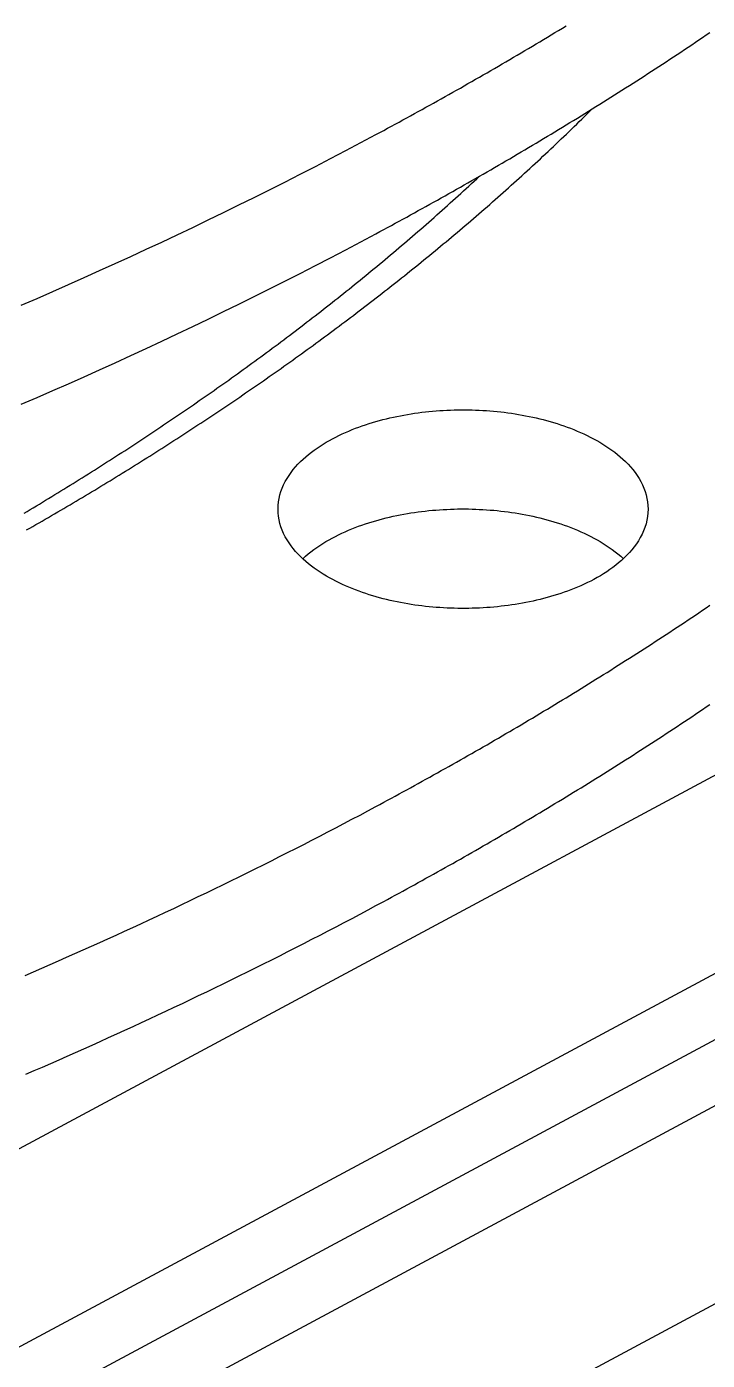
# Model space of a CAD drawing. Header units: millimetres. Extents: x 0 to 841, y 0 to 594.
# Drawn here: x 426.92 to 449.72, y 227.68 to 272.37 of the extents above; entities that cross this region are included whole.
import ezdxf

# ---------------------------------------------------------------- set-up
doc = ezdxf.new("R2010")
doc.units = ezdxf.units.MM
doc.layers.add('FINA', color=7, linetype='CONTINUOUS', lineweight=25)

msp = doc.modelspace()

# ---------------------------------------------------------------- linework, layer by layer
at = {"layer": 'FINA'}
for points in [[(392.051, 216.186), (497.574, 272.84)], [(438.625, 268.752), (438.754, 268.821), (438.884, 268.891), (439.013, 268.961), (439.142, 269.03), (439.271, 269.101), (439.4, 269.171), (439.529, 269.241), (439.657, 269.311), (439.786, 269.382), (439.915, 269.453), (440.043, 269.524), (440.172, 269.595), (440.3, 269.666), (440.428, 269.737), (440.557, 269.809), (440.685, 269.88), (440.813, 269.952), (440.941, 270.024), (441.069, 270.096), (441.197, 270.168), (441.325, 270.24), (441.452, 270.312), (441.58, 270.385), (441.707, 270.458), (441.835, 270.53), (441.962, 270.603), (442.09, 270.676), (442.217, 270.75), (442.344, 270.823), (442.471, 270.897), (442.598, 270.97), (442.725, 271.044), (442.852, 271.118), (442.978, 271.192), (443.105, 271.266), (443.232, 271.341), (443.358, 271.415), (443.485, 271.49), (443.611, 271.565), (443.737, 271.64), (443.863, 271.715), (443.989, 271.79), (444.115, 271.865), (444.241, 271.941), (444.367, 272.017), (444.493, 272.092), (444.618, 272.168), (444.744, 272.244), (444.869, 272.321), (444.995, 272.397)], [(438.625, 265.43), (438.754, 265.499), (438.884, 265.569), (439.013, 265.639), (439.142, 265.708), (439.271, 265.778), (439.4, 265.849), (439.529, 265.919), (439.657, 265.989), (439.786, 266.06), (439.915, 266.131), (440.043, 266.202), (440.172, 266.273), (440.3, 266.344), (440.428, 266.415), (440.557, 266.487), (440.685, 266.558), (440.813, 266.63), (440.941, 266.702), (441.069, 266.774), (441.197, 266.846), (441.325, 266.918), (441.452, 266.99), (441.58, 267.063), (441.707, 267.136), (441.835, 267.208), (441.962, 267.281), (442.09, 267.354), (442.217, 267.428), (442.344, 267.501), (442.471, 267.575), (442.598, 267.648), (442.725, 267.722), (442.852, 267.796), (442.978, 267.87), (443.105, 267.944), (443.232, 268.019), (443.358, 268.093), (443.485, 268.168), (443.611, 268.243), (443.737, 268.318), (443.863, 268.393), (443.989, 268.468), (444.115, 268.543), (444.241, 268.619), (444.367, 268.695), (444.493, 268.77), (444.618, 268.846), (444.744, 268.922), (444.869, 268.999), (444.995, 269.075), (445.12, 269.152), (445.245, 269.228), (445.37, 269.305), (445.495, 269.382), (445.62, 269.459), (445.745, 269.536), (445.87, 269.614), (445.994, 269.691), (446.119, 269.769), (446.243, 269.847), (446.368, 269.925), (446.492, 270.003), (446.616, 270.082), (446.74, 270.16), (446.864, 270.239), (446.988, 270.317), (447.112, 270.396), (447.235, 270.475), (447.359, 270.555), (447.482, 270.634), (447.606, 270.713), (447.729, 270.793), (447.852, 270.873), (447.975, 270.953), (448.098, 271.033), (448.221, 271.113), (448.344, 271.194), (448.467, 271.274), (448.59, 271.355), (448.712, 271.436), (448.834, 271.517), (448.957, 271.598), (449.079, 271.679), (449.201, 271.761), (449.323, 271.843), (449.445, 271.924), (449.567, 272.006), (449.688, 272.089), (449.81, 272.171)], [(398.238, 212.864), (503.762, 269.518)], [(426.922, 255.502), (427.026, 255.562), (427.131, 255.621), (427.235, 255.681), (427.339, 255.741), (427.443, 255.802), (427.547, 255.862), (427.651, 255.922), (427.755, 255.983), (427.859, 256.043), (427.963, 256.104), (428.066, 256.165), (428.17, 256.226), (428.274, 256.287), (428.377, 256.348), (428.481, 256.409), (428.584, 256.471), (428.687, 256.532), (428.791, 256.594), (428.894, 256.656), (428.997, 256.717), (429.1, 256.779), (429.203, 256.841), (429.306, 256.904), (429.409, 256.966), (429.511, 257.028), (429.614, 257.091), (429.717, 257.153), (429.819, 257.216), (429.922, 257.279), (430.024, 257.342), (430.127, 257.405), (430.229, 257.468), (430.331, 257.532), (430.433, 257.595), (430.535, 257.659), (430.637, 257.722), (430.739, 257.786), (430.841, 257.85), (430.943, 257.914), (431.045, 257.978), (431.146, 258.042), (431.248, 258.107), (431.349, 258.171), (431.451, 258.236), (431.552, 258.301), (431.653, 258.365), (431.754, 258.43), (431.856, 258.495), (431.957, 258.561), (432.058, 258.626), (432.158, 258.691), (432.259, 258.757), (432.36, 258.822), (432.461, 258.888), (432.561, 258.954), (432.662, 259.02), (432.762, 259.086), (432.862, 259.153), (432.963, 259.219), (433.063, 259.285), (433.163, 259.352), (433.263, 259.419), (433.363, 259.486), (433.463, 259.553), (433.563, 259.62), (433.662, 259.687), (433.762, 259.754), (433.861, 259.822), (433.961, 259.889), (434.06, 259.957), (434.16, 260.025), (434.259, 260.093), (434.358, 260.161), (434.457, 260.229), (434.556, 260.297), (434.655, 260.366), (434.753, 260.434), (434.852, 260.503), (434.951, 260.572), (435.049, 260.641), (435.148, 260.71), (435.246, 260.779), (435.344, 260.848), (435.443, 260.918), (435.541, 260.987), (435.639, 261.057), (435.737, 261.127), (435.834, 261.197), (435.932, 261.267), (436.03, 261.337), (436.127, 261.407), (436.225, 261.477), (436.322, 261.548), (436.419, 261.619), (436.517, 261.689), (436.614, 261.76), (436.711, 261.831), (436.808, 261.903), (436.904, 261.974), (437.001, 262.045), (437.098, 262.117), (437.194, 262.189), (437.291, 262.26), (437.387, 262.332), (437.483, 262.405), (437.579, 262.477), (437.675, 262.549), (437.771, 262.622), (437.867, 262.694), (437.963, 262.767), (438.059, 262.84), (438.154, 262.913), (438.25, 262.986), (438.345, 263.059), (438.44, 263.132), (438.535, 263.206), (438.63, 263.279), (438.725, 263.353), (438.82, 263.427), (438.915, 263.501), (439.01, 263.575), (439.104, 263.65), (439.199, 263.724), (439.293, 263.799), (439.387, 263.873), (439.481, 263.948), (439.575, 264.023), (439.669, 264.098), (439.763, 264.173), (439.857, 264.249), (439.95, 264.324), (440.044, 264.4), (440.137, 264.476), (440.23, 264.551), (440.324, 264.627), (440.417, 264.704), (440.51, 264.78), (440.602, 264.856), (440.695, 264.933), (440.788, 265.01), (440.88, 265.086), (440.973, 265.163), (441.065, 265.24), (441.157, 265.318), (441.249, 265.395), (441.341, 265.473), (441.433, 265.55), (441.525, 265.628), (441.616, 265.706), (441.708, 265.784), (441.799, 265.862), (441.89, 265.94), (441.981, 266.019), (442.072, 266.097), (442.163, 266.176), (442.254, 266.255), (442.344, 266.334), (442.435, 266.413), (442.525, 266.493), (442.616, 266.572), (442.706, 266.652), (442.796, 266.731), (442.886, 266.811), (442.975, 266.891), (443.065, 266.971), (443.155, 267.052), (443.244, 267.132), (443.333, 267.213), (443.422, 267.293), (443.511, 267.374), (443.6, 267.455), (443.689, 267.536), (443.778, 267.617), (443.866, 267.699), (443.954, 267.78), (444.043, 267.862), (444.131, 267.944), (444.219, 268.026), (444.307, 268.108), (444.394, 268.19), (444.482, 268.273), (444.569, 268.355), (444.657, 268.438), (444.744, 268.521), (444.831, 268.604), (444.918, 268.687), (445.004, 268.77), (445.091, 268.853), (445.177, 268.937), (445.264, 269.021), (445.35, 269.104), (445.436, 269.188), (445.522, 269.273), (445.608, 269.357), (445.693, 269.441), (445.779, 269.526), (445.864, 269.611)], [(426.744, 263.035), (427.27, 263.263), (427.795, 263.492), (428.32, 263.724), (428.844, 263.957), (429.367, 264.192), (429.889, 264.429), (430.411, 264.668), (430.931, 264.908), (431.451, 265.151), (431.969, 265.395), (432.487, 265.642), (433.004, 265.89), (433.52, 266.14), (434.035, 266.392), (434.549, 266.647), (435.062, 266.903), (435.574, 267.161), (436.085, 267.421), (436.595, 267.683), (437.104, 267.947), (437.612, 268.213), (438.119, 268.481), (438.625, 268.752)], [(398.238, 210.649), (503.762, 267.304)], [(402.363, 210.649), (507.887, 267.304)], [(426.834, 256.063), (426.937, 256.125), (427.04, 256.186), (427.144, 256.248), (427.247, 256.31), (427.35, 256.372), (427.453, 256.435), (427.556, 256.497), (427.659, 256.559), (427.761, 256.622), (427.864, 256.685), (427.967, 256.748), (428.069, 256.81), (428.172, 256.874), (428.274, 256.937), (428.377, 257), (428.479, 257.063), (428.581, 257.127), (428.683, 257.191), (428.785, 257.254), (428.887, 257.318), (428.989, 257.382), (429.091, 257.446), (429.193, 257.51), (429.295, 257.575), (429.396, 257.639), (429.498, 257.704), (429.599, 257.769), (429.701, 257.833), (429.802, 257.898), (429.903, 257.963), (430.004, 258.029), (430.106, 258.094), (430.207, 258.159), (430.307, 258.225), (430.408, 258.291), (430.509, 258.356), (430.61, 258.422), (430.71, 258.488), (430.811, 258.554), (430.911, 258.621), (431.012, 258.687), (431.112, 258.754), (431.212, 258.82), (431.312, 258.887), (431.412, 258.954), (431.512, 259.021), (431.612, 259.088), (431.712, 259.155), (431.812, 259.223), (431.911, 259.29), (432.011, 259.358), (432.11, 259.426), (432.21, 259.494), (432.309, 259.562), (432.408, 259.63), (432.507, 259.698), (432.606, 259.766), (432.705, 259.835), (432.804, 259.904), (432.903, 259.972), (433.002, 260.041), (433.1, 260.11), (433.199, 260.179), (433.297, 260.249), (433.396, 260.318), (433.494, 260.387), (433.592, 260.457), (433.69, 260.527), (433.788, 260.597), (433.886, 260.667), (433.984, 260.737), (434.081, 260.807), (434.179, 260.878), (434.276, 260.948), (434.374, 261.019), (434.471, 261.09), (434.568, 261.161), (434.666, 261.232), (434.763, 261.303), (434.86, 261.374), (434.956, 261.446), (435.053, 261.517), (435.15, 261.589), (435.246, 261.661), (435.343, 261.733), (435.439, 261.805), (435.535, 261.877), (435.632, 261.949), (435.728, 262.022), (435.824, 262.095), (435.919, 262.167), (436.015, 262.24), (436.111, 262.313), (436.206, 262.386), (436.302, 262.46), (436.397, 262.533), (436.492, 262.607), (436.588, 262.68), (436.683, 262.754), (436.778, 262.828), (436.872, 262.902), (436.967, 262.976), (437.062, 263.051), (437.156, 263.125), (437.251, 263.2), (437.345, 263.275), (437.439, 263.35), (437.533, 263.425), (437.627, 263.5), (437.721, 263.575), (437.815, 263.651), (437.909, 263.726), (438.002, 263.802), (438.096, 263.878), (438.189, 263.954), (438.282, 264.03), (438.375, 264.106), (438.468, 264.183), (438.561, 264.259), (438.654, 264.336), (438.746, 264.413), (438.839, 264.49), (438.931, 264.567), (439.024, 264.644), (439.116, 264.721), (439.208, 264.799), (439.3, 264.876), (439.392, 264.954), (439.483, 265.032), (439.575, 265.11), (439.666, 265.188), (439.758, 265.267), (439.849, 265.345), (439.94, 265.424), (440.031, 265.503), (440.122, 265.582), (440.213, 265.661), (440.303, 265.74), (440.394, 265.819), (440.484, 265.899), (440.574, 265.978), (440.665, 266.058), (440.755, 266.138), (440.844, 266.218), (440.934, 266.298), (441.024, 266.379), (441.113, 266.459), (441.203, 266.54), (441.292, 266.62), (441.381, 266.701), (441.47, 266.782), (441.559, 266.864), (441.647, 266.945), (441.736, 267.027), (441.824, 267.108), (441.913, 267.19), (442.001, 267.272), (442.089, 267.354)], [(426.744, 259.713), (427.27, 259.941), (427.795, 260.17), (428.32, 260.402), (428.844, 260.635), (429.367, 260.87), (429.889, 261.107), (430.411, 261.346), (430.931, 261.586), (431.451, 261.829), (431.969, 262.073), (432.487, 262.32), (433.004, 262.568), (433.52, 262.818), (434.035, 263.07), (434.549, 263.325), (435.062, 263.581), (435.574, 263.839), (436.085, 264.099), (436.595, 264.361), (437.104, 264.625), (437.612, 264.891), (438.119, 265.159), (438.625, 265.43)], [(408.551, 207.327), (514.074, 263.982)], [(435.343, 256.2), (435.347, 256.321), (435.359, 256.441), (435.379, 256.559), (435.407, 256.677), (435.442, 256.792), (435.484, 256.905), (435.532, 257.015), (435.586, 257.123), (435.646, 257.228), (435.711, 257.329), (435.78, 257.428), (435.854, 257.523), (435.931, 257.615), (436.012, 257.705), (436.097, 257.791), (436.184, 257.874), (436.274, 257.954), (436.366, 258.032), (436.461, 258.106), (436.557, 258.179), (436.656, 258.248), (436.756, 258.315), (436.857, 258.38), (436.96, 258.442), (437.065, 258.502), (437.171, 258.56), (437.278, 258.616), (437.385, 258.669), (437.494, 258.721), (437.604, 258.771), (437.715, 258.818), (437.826, 258.864), (437.938, 258.908), (438.051, 258.95), (438.165, 258.991), (438.279, 259.03), (438.394, 259.067), (438.509, 259.103), (438.624, 259.137), (438.74, 259.169), (438.857, 259.2), (438.974, 259.229), (439.091, 259.257), (439.209, 259.283), (439.326, 259.308), (439.445, 259.332), (439.563, 259.354), (439.682, 259.375), (439.801, 259.394), (439.92, 259.412), (440.039, 259.429), (440.159, 259.444), (440.279, 259.458), (440.398, 259.471), (440.518, 259.482), (440.638, 259.493), (440.759, 259.501), (440.879, 259.509), (440.999, 259.515), (441.12, 259.52), (441.24, 259.524), (441.361, 259.527), (441.481, 259.528), (441.602, 259.528), (441.722, 259.527), (441.843, 259.524), (441.963, 259.52), (442.083, 259.515), (442.204, 259.509), (442.324, 259.501), (442.444, 259.493), (442.564, 259.482), (442.684, 259.471), (442.804, 259.458), (442.924, 259.444), (443.043, 259.429), (443.163, 259.412), (443.282, 259.394), (443.401, 259.375), (443.519, 259.354), (443.638, 259.332), (443.756, 259.308), (443.874, 259.283), (443.992, 259.257), (444.109, 259.229), (444.226, 259.2), (444.342, 259.169), (444.458, 259.137), (444.574, 259.103), (444.689, 259.067), (444.804, 259.03), (444.918, 258.991), (445.031, 258.95), (445.144, 258.908), (445.256, 258.864), (445.368, 258.818), (445.478, 258.771), (445.588, 258.721), (445.697, 258.669), (445.805, 258.616), (445.912, 258.56), (446.018, 258.502), (446.122, 258.442), (446.225, 258.38), (446.327, 258.315), (446.427, 258.248), (446.526, 258.179), (446.622, 258.106), (446.717, 258.032), (446.809, 257.954), (446.899, 257.874), (446.986, 257.791), (447.07, 257.705), (447.151, 257.615), (447.229, 257.523), (447.302, 257.428), (447.372, 257.329), (447.437, 257.228), (447.496, 257.123), (447.551, 257.015), (447.599, 256.905), (447.641, 256.792), (447.676, 256.677), (447.703, 256.559), (447.723, 256.441), (447.735, 256.321), (447.74, 256.2)], [(445.924, 253.847), (445.817, 253.791), (445.709, 253.737), (445.6, 253.685), (445.491, 253.635), (445.38, 253.587), (445.268, 253.541), (445.156, 253.497), (445.043, 253.455), (444.93, 253.414), (444.816, 253.375), (444.701, 253.337), (444.586, 253.302), (444.47, 253.267), (444.354, 253.235), (444.237, 253.204), (444.12, 253.174), (444.003, 253.146), (443.885, 253.12), (443.767, 253.094), (443.649, 253.071), (443.53, 253.048), (443.411, 253.028), (443.292, 253.008), (443.173, 252.99), (443.054, 252.973), (442.934, 252.958), (442.814, 252.943), (442.694, 252.931), (442.574, 252.919), (442.454, 252.909), (442.334, 252.9), (442.213, 252.892), (442.093, 252.886), (441.972, 252.881), (441.852, 252.877), (441.731, 252.874), (441.61, 252.873), (441.49, 252.873), (441.369, 252.874), (441.248, 252.876), (441.128, 252.88), (441.007, 252.885), (440.887, 252.891), (440.766, 252.899), (440.646, 252.907), (440.526, 252.917), (440.406, 252.929), (440.286, 252.941), (440.166, 252.955), (440.046, 252.971), (439.927, 252.987), (439.807, 253.005), (439.688, 253.025), (439.569, 253.045), (439.451, 253.067), (439.333, 253.091), (439.214, 253.116), (439.097, 253.142), (438.979, 253.17), (438.862, 253.199), (438.746, 253.23), (438.629, 253.263), (438.514, 253.297), (438.398, 253.332), (438.284, 253.369), (438.169, 253.408), (438.056, 253.449), (437.943, 253.491), (437.83, 253.535), (437.719, 253.581), (437.608, 253.628), (437.498, 253.678), (437.389, 253.73), (437.281, 253.783), (437.174, 253.839), (437.068, 253.897), (436.963, 253.957), (436.86, 254.019), (436.758, 254.084), (436.658, 254.151), (436.559, 254.22), (436.463, 254.293), (436.368, 254.367), (436.275, 254.445), (436.185, 254.525), (436.098, 254.609), (436.014, 254.695), (435.933, 254.784), (435.855, 254.876), (435.781, 254.972), (435.711, 255.07), (435.646, 255.172), (435.587, 255.277), (435.532, 255.384), (435.484, 255.495), (435.442, 255.608), (435.407, 255.723), (435.379, 255.841), (435.359, 255.96), (435.347, 256.08), (435.343, 256.2)], [(436.17, 254.539), (436.26, 254.62), (436.352, 254.698), (436.447, 254.774), (436.543, 254.847), (436.642, 254.917), (436.742, 254.984), (436.844, 255.049), (436.947, 255.112), (437.052, 255.173), (437.158, 255.231), (437.265, 255.287), (437.373, 255.341), (437.482, 255.393), (437.592, 255.443), (437.703, 255.491), (437.815, 255.538), (437.927, 255.582), (438.041, 255.624), (438.154, 255.665), (438.269, 255.704), (438.384, 255.742), (438.499, 255.778), (438.615, 255.812), (438.732, 255.845), (438.848, 255.876), (438.966, 255.905), (439.083, 255.933), (439.201, 255.96), (439.319, 255.985), (439.438, 256.009), (439.557, 256.031), (439.676, 256.052), (439.795, 256.071), (439.915, 256.089), (440.034, 256.106), (440.154, 256.122), (440.274, 256.136), (440.395, 256.149), (440.515, 256.16), (440.635, 256.17), (440.756, 256.179), (440.877, 256.187), (440.997, 256.193), (441.118, 256.198), (441.239, 256.202), (441.36, 256.205), (441.481, 256.206), (441.602, 256.206), (441.723, 256.205), (441.844, 256.202), (441.964, 256.198), (442.085, 256.193), (442.206, 256.187), (442.327, 256.179), (442.447, 256.17), (442.568, 256.16), (442.688, 256.149), (442.808, 256.136), (442.928, 256.122), (443.048, 256.106), (443.168, 256.089), (443.287, 256.071), (443.407, 256.052), (443.526, 256.031), (443.645, 256.009), (443.763, 255.985), (443.881, 255.96), (443.999, 255.933), (444.117, 255.905), (444.234, 255.876), (444.351, 255.845), (444.467, 255.812), (444.583, 255.778), (444.699, 255.742), (444.814, 255.704), (444.928, 255.665), (445.042, 255.624), (445.155, 255.582), (445.268, 255.538), (445.379, 255.491), (445.49, 255.443), (445.6, 255.393), (445.709, 255.341), (445.818, 255.287), (445.925, 255.231), (446.031, 255.173), (446.135, 255.112), (446.239, 255.049), (446.34, 254.984), (446.441, 254.917), (446.539, 254.847), (446.636, 254.774), (446.73, 254.698), (446.822, 254.62), (446.912, 254.539)], [(447.74, 256.2), (447.735, 256.076), (447.722, 255.952), (447.701, 255.829), (447.671, 255.707), (447.634, 255.588), (447.589, 255.472), (447.538, 255.358), (447.48, 255.248), (447.417, 255.14), (447.348, 255.036), (447.274, 254.935), (447.196, 254.838), (447.114, 254.744), (447.029, 254.653), (446.94, 254.565), (446.848, 254.481), (446.754, 254.4), (446.657, 254.321), (446.557, 254.245), (446.456, 254.173), (446.353, 254.102), (446.248, 254.035), (446.141, 253.97), (446.033, 253.907), (445.924, 253.847)], [(438.625, 246.236), (438.754, 246.305), (438.884, 246.375), (439.013, 246.445), (439.142, 246.514), (439.271, 246.584), (439.4, 246.655), (439.529, 246.725), (439.657, 246.795), (439.786, 246.866), (439.915, 246.937), (440.043, 247.008), (440.172, 247.079), (440.3, 247.15), (440.428, 247.221), (440.557, 247.293), (440.685, 247.364), (440.813, 247.436), (440.941, 247.508), (441.069, 247.58), (441.197, 247.652), (441.325, 247.724), (441.452, 247.796), (441.58, 247.869), (441.707, 247.942), (441.835, 248.014), (441.962, 248.087), (442.09, 248.16), (442.217, 248.234), (442.344, 248.307), (442.471, 248.381), (442.598, 248.454), (442.725, 248.528), (442.852, 248.602), (442.978, 248.676), (443.105, 248.75), (443.232, 248.825), (443.358, 248.899), (443.485, 248.974), (443.611, 249.049), (443.737, 249.124), (443.863, 249.199), (443.989, 249.274), (444.115, 249.349), (444.241, 249.425), (444.367, 249.501), (444.493, 249.576), (444.618, 249.652), (444.744, 249.728), (444.869, 249.805), (444.995, 249.881), (445.12, 249.958), (445.245, 250.034), (445.37, 250.111), (445.495, 250.188), (445.62, 250.265), (445.745, 250.342), (445.87, 250.42), (445.994, 250.497), (446.119, 250.575), (446.243, 250.653), (446.368, 250.731), (446.492, 250.809), (446.616, 250.888), (446.74, 250.966), (446.864, 251.045), (446.988, 251.123), (447.112, 251.202), (447.235, 251.281), (447.359, 251.361), (447.482, 251.44), (447.606, 251.519), (447.729, 251.599), (447.852, 251.679), (447.975, 251.759), (448.098, 251.839), (448.221, 251.919), (448.344, 252), (448.467, 252.08), (448.59, 252.161), (448.712, 252.242), (448.834, 252.323), (448.957, 252.404), (449.079, 252.485), (449.201, 252.567), (449.323, 252.649), (449.445, 252.73), (449.567, 252.812), (449.688, 252.895), (449.81, 252.977)], [(438.625, 242.914), (438.754, 242.983), (438.884, 243.053), (439.013, 243.122), (439.142, 243.192), (439.271, 243.262), (439.4, 243.333), (439.529, 243.403), (439.657, 243.473), (439.786, 243.544), (439.915, 243.615), (440.043, 243.686), (440.172, 243.757), (440.3, 243.828), (440.428, 243.899), (440.557, 243.97), (440.685, 244.042), (440.813, 244.114), (440.941, 244.186), (441.069, 244.258), (441.197, 244.33), (441.325, 244.402), (441.452, 244.474), (441.58, 244.547), (441.707, 244.62), (441.835, 244.692), (441.962, 244.765), (442.09, 244.838), (442.217, 244.912), (442.344, 244.985), (442.471, 245.059), (442.598, 245.132), (442.725, 245.206), (442.852, 245.28), (442.978, 245.354), (443.105, 245.428), (443.232, 245.503), (443.358, 245.577), (443.485, 245.652), (443.611, 245.727), (443.737, 245.802), (443.863, 245.877), (443.989, 245.952), (444.115, 246.027), (444.241, 246.103), (444.367, 246.178), (444.493, 246.254), (444.618, 246.33), (444.744, 246.406), (444.869, 246.483), (444.995, 246.559), (445.12, 246.636), (445.245, 246.712), (445.37, 246.789), (445.495, 246.866), (445.62, 246.943), (445.745, 247.02), (445.87, 247.098), (445.994, 247.175), (446.119, 247.253), (446.243, 247.331), (446.368, 247.409), (446.492, 247.487), (446.616, 247.566), (446.74, 247.644), (446.864, 247.723), (446.988, 247.801), (447.112, 247.88), (447.235, 247.959), (447.359, 248.039), (447.482, 248.118), (447.606, 248.197), (447.729, 248.277), (447.852, 248.357), (447.975, 248.437), (448.098, 248.517), (448.221, 248.597), (448.344, 248.678), (448.467, 248.758), (448.59, 248.839), (448.712, 248.92), (448.834, 249.001), (448.957, 249.082), (449.079, 249.163), (449.201, 249.245), (449.323, 249.327), (449.445, 249.408), (449.567, 249.49), (449.688, 249.572), (449.81, 249.655)], [(426.871, 240.574), (427.149, 240.694), (427.428, 240.815), (427.706, 240.937), (427.984, 241.059), (428.261, 241.182), (428.539, 241.305), (428.816, 241.428), (429.093, 241.552), (429.37, 241.677), (429.646, 241.802), (429.922, 241.928), (430.198, 242.054), (430.474, 242.181), (430.75, 242.308), (431.025, 242.436), (431.3, 242.564), (431.575, 242.693), (431.849, 242.822), (432.124, 242.952), (432.398, 243.083), (432.671, 243.214), (432.945, 243.345), (433.218, 243.478), (433.491, 243.61), (433.764, 243.743), (434.036, 243.877), (434.309, 244.011), (434.58, 244.146), (434.852, 244.281), (435.123, 244.417), (435.395, 244.554), (435.665, 244.691), (435.936, 244.829), (436.206, 244.967), (436.476, 245.105), (436.746, 245.245), (437.015, 245.385), (437.284, 245.525), (437.553, 245.666), (437.821, 245.807), (438.09, 245.95), (438.357, 246.092), (438.625, 246.236)], [(426.896, 237.263), (427.174, 237.383), (427.452, 237.504), (427.729, 237.625), (428.007, 237.747), (428.284, 237.87), (428.561, 237.992), (428.837, 238.116), (429.113, 238.24), (429.39, 238.364), (429.665, 238.489), (429.941, 238.614), (430.217, 238.74), (430.492, 238.867), (430.767, 238.994), (431.041, 239.121), (431.316, 239.25), (431.59, 239.378), (431.864, 239.507), (432.138, 239.637), (432.411, 239.767), (432.684, 239.898), (432.957, 240.029), (433.23, 240.161), (433.502, 240.293), (433.774, 240.426), (434.046, 240.56), (434.318, 240.694), (434.589, 240.828), (434.86, 240.963), (435.131, 241.099), (435.401, 241.235), (435.672, 241.372), (435.942, 241.509), (436.211, 241.647), (436.481, 241.786), (436.75, 241.925), (437.019, 242.064), (437.287, 242.204), (437.555, 242.345), (437.823, 242.486), (438.091, 242.628), (438.358, 242.771), (438.625, 242.914)]]:
    msp.add_lwpolyline(points, dxfattribs=at)

doc.saveas('drawing.dxf')
